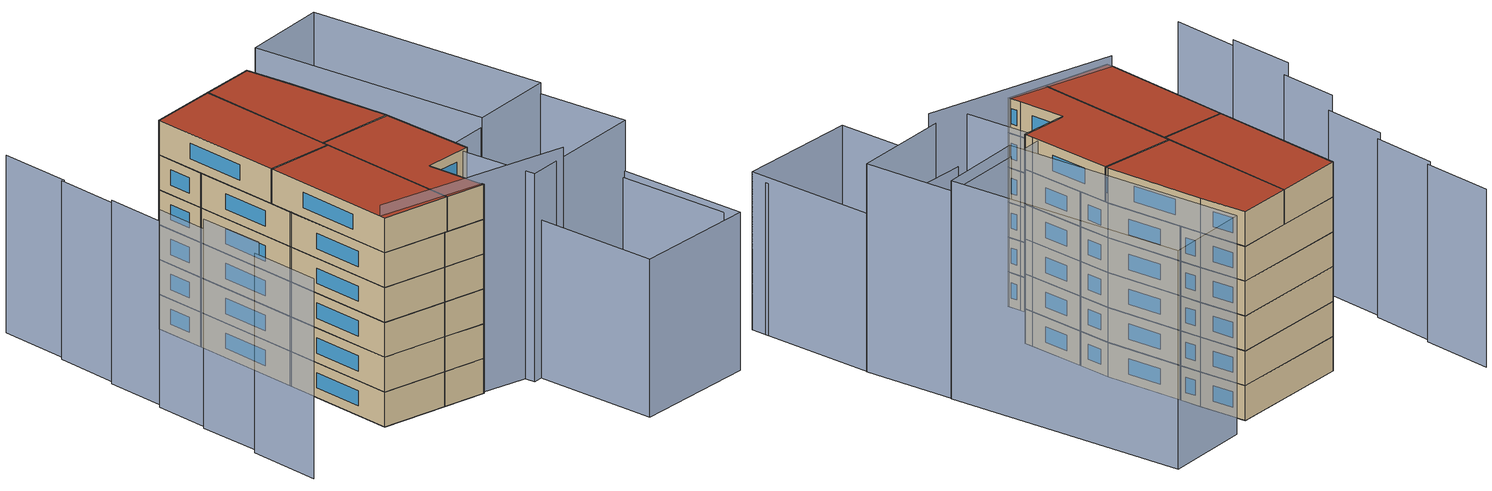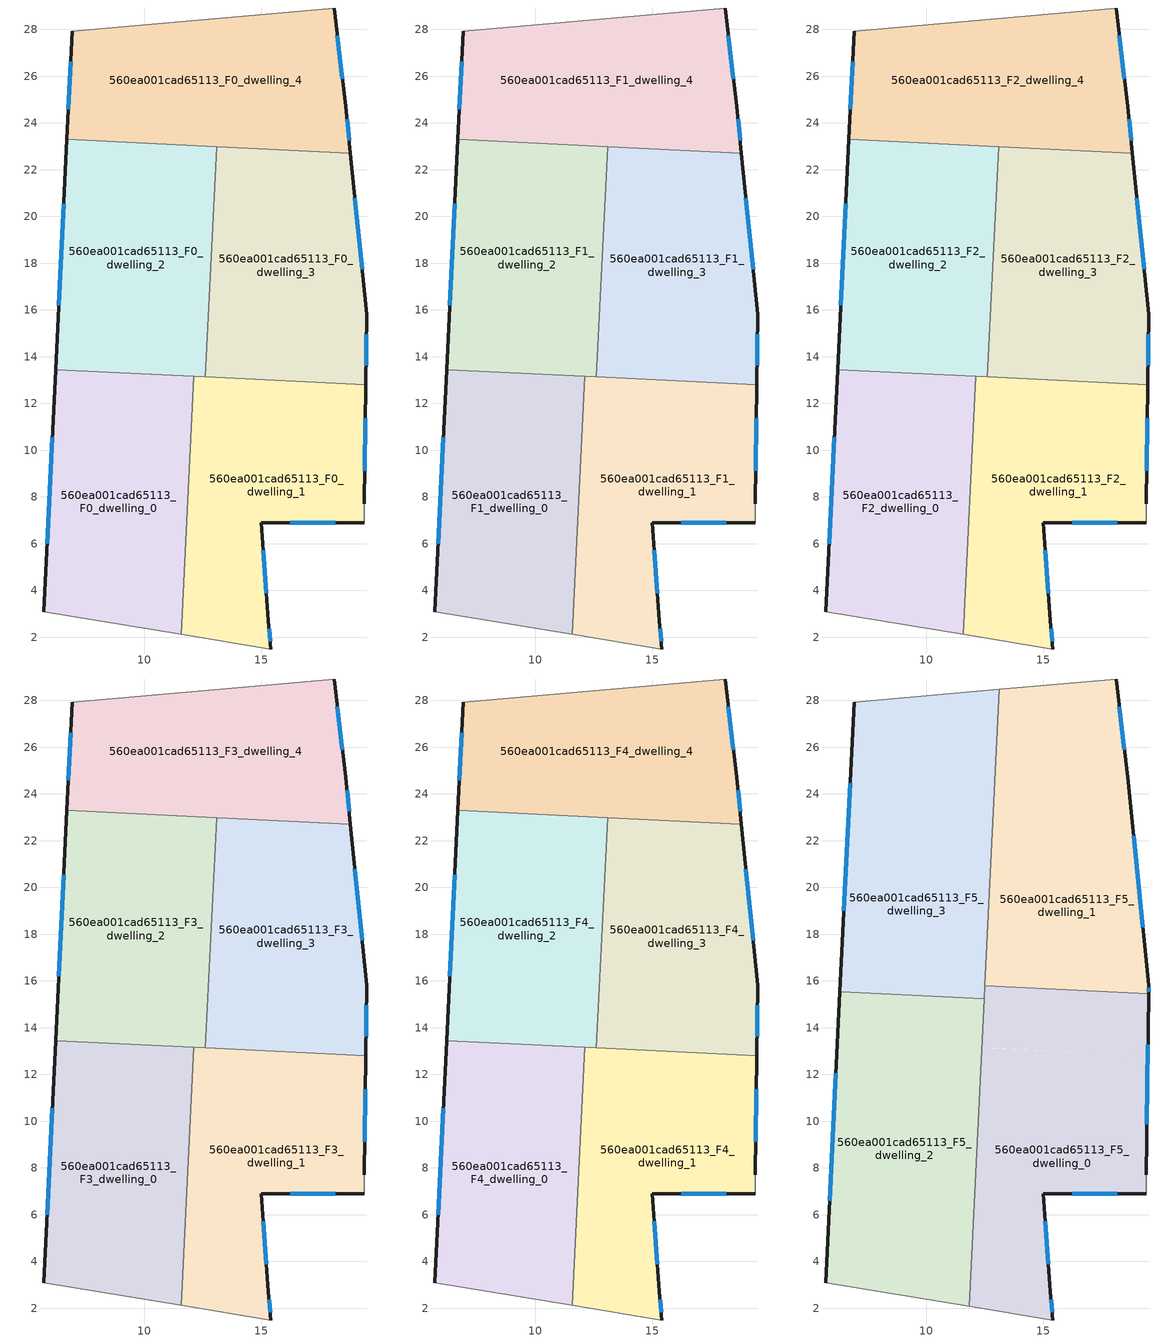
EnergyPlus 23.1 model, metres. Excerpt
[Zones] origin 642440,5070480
560ea001cad65113_F0_dwelling_0
 floor ground (EU_floor_Construction): 11.58,2.13 12.12,13.16 6.21,13.45 5.7,3.1 z0
 wall outside (EU_wall_Construction): 5.7,3.1 6.21,13.45 z0:3
 wall to 560ea001cad65113_F0_dwelling_1 (EU_wall_Construction): 12.12,13.16 11.58,2.13 z0:3
 wall adiabatic (EU_wall_Construction): 11.58,2.13 5.7,3.1 z0:3
 wall to 560ea001cad65113_F0_dwelling_2 (EU_wall_Construction): 6.21,13.45 12.12,13.16 z0:3
 window (EU_Window_Construction): 5.85,6 6.07,10.55 z0.84:2.16
560ea001cad65113_F0_dwelling_1
 floor ground (EU_floor_Construction): 15.41,1.5 15.31,2.7 15.01,6.9 19.41,6.9 19.41,7.7 19.48,12.8 12.12,13.16 11.58,2.13 z0
 wall outside (EU_wall_Construction): 19.48,12.8 19.41,7.7 / 19.41,6.9 15.01,6.9 15.31,2.7 15.41,1.5 z0:3
 wall adiabatic (EU_wall_Construction): 15.41,1.5 11.58,2.13 / 19.41,7.7 19.41,6.9 z0:3
 wall to 560ea001cad65113_F0_dwelling_3 (EU_wall_Construction): 12.62,13.13 19.48,12.8 z0:3
 wall to 560ea001cad65113_F0_dwelling_2 (EU_wall_Construction): 12.12,13.16 12.62,13.13 z0:3
 window (EU_Window_Construction): 15.34,2.36 15.38,1.83 / 19.46,11.37 19.43,9.13 / 18.18,6.9 16.24,6.9 / 15.09,5.72 15.23,3.88 z0.84:2.16
560ea001cad65113_F0_dwelling_2
 floor ground (EU_floor_Construction): 12.62,13.13 13.1,22.99 6.69,23.3 6.21,13.45 z0
 wall outside (EU_wall_Construction): 6.21,13.45 6.69,23.3 z0:3
 wall to 560ea001cad65113_F0_dwelling_3 (EU_wall_Construction): 13.1,22.99 12.62,13.13 z0:3
 wall to 560ea001cad65113_F0_dwelling_4 (EU_wall_Construction): 6.69,23.3 13.1,22.99 z0:3
 window (EU_Window_Construction): 6.34,16.21 6.55,20.54 z0.84:2.16
560ea001cad65113_F0_dwelling_3
 floor ground (EU_floor_Construction): 19.48,12.8 19.52,15.81 18.82,22.71 13.1,22.99 12.62,13.13 z0
 wall outside (EU_wall_Construction): 18.82,22.71 19.52,15.81 19.48,12.8 z0:3
 wall to 560ea001cad65113_F0_dwelling_4 (EU_wall_Construction): 13.1,22.99 18.82,22.71 z0:3
 window (EU_Window_Construction): 19.02,20.77 19.32,17.74 / 19.51,14.96 19.49,13.64 z0.84:2.16
560ea001cad65113_F0_dwelling_4
 floor ground (EU_floor_Construction): 18.82,22.71 18.62,24.71 18.12,28.92 6.91,27.92 6.69,23.3 z0
 wall outside (EU_wall_Construction): 18.12,28.92 18.62,24.71 18.82,22.71 / 6.69,23.3 6.91,27.92 z0:3
 wall adiabatic (EU_wall_Construction): 6.91,27.92 18.12,28.92 z0:3
 window (EU_Window_Construction): 18.26,27.74 18.48,25.89 / 18.68,24.15 18.76,23.27 / 6.75,24.59 6.85,26.62 z0.84:2.16
560ea001cad65113_F1_dwelling_0
 floor to 560ea001cad65113_F0_dwelling_0 (EU_floor_Construction): 11.58,2.13 12.12,13.16 6.21,13.45 5.7,3.1 z3
 wall outside (EU_wall_Construction): 5.7,3.1 6.21,13.45 z3:6
 wall to 560ea001cad65113_F1_dwelling_1 (EU_wall_Construction): 12.12,13.16 11.58,2.13 z3:6
 wall adiabatic (EU_wall_Construction): 11.58,2.13 5.7,3.1 z3:6
 wall to 560ea001cad65113_F1_dwelling_2 (EU_wall_Construction): 6.21,13.45 12.12,13.16 z3:6
 window (EU_Window_Construction): 5.85,6 6.07,10.55 z3.84:5.16
560ea001cad65113_F1_dwelling_1
 floor to 560ea001cad65113_F0_dwelling_1 (EU_floor_Construction): 15.41,1.5 15.31,2.7 15.01,6.9 19.41,6.9 19.41,7.7 19.48,12.8 12.12,13.16 11.58,2.13 z3
 wall outside (EU_wall_Construction): 19.48,12.8 19.41,7.7 / 19.41,6.9 15.01,6.9 15.31,2.7 15.41,1.5 z3:6
 wall adiabatic (EU_wall_Construction): 15.41,1.5 11.58,2.13 / 19.41,7.7 19.41,6.9 z3:6
 wall to 560ea001cad65113_F1_dwelling_3 (EU_wall_Construction): 12.62,13.13 19.48,12.8 z3:6
 wall to 560ea001cad65113_F1_dwelling_2 (EU_wall_Construction): 12.12,13.16 12.62,13.13 z3:6
 window (EU_Window_Construction): 15.34,2.36 15.38,1.83 / 19.46,11.37 19.43,9.13 / 18.18,6.9 16.24,6.9 / 15.09,5.72 15.23,3.88 z3.84:5.16
560ea001cad65113_F1_dwelling_2
 floor to 560ea001cad65113_F0_dwelling_2 (EU_floor_Construction): 12.62,13.13 13.1,22.99 6.69,23.3 6.21,13.45 z3
 wall outside (EU_wall_Construction): 6.21,13.45 6.69,23.3 z3:6
 wall to 560ea001cad65113_F1_dwelling_3 (EU_wall_Construction): 13.1,22.99 12.62,13.13 z3:6
 wall to 560ea001cad65113_F1_dwelling_4 (EU_wall_Construction): 6.69,23.3 13.1,22.99 z3:6
 window (EU_Window_Construction): 6.34,16.21 6.55,20.54 z3.84:5.16
560ea001cad65113_F1_dwelling_3
 floor to 560ea001cad65113_F0_dwelling_3 (EU_floor_Construction): 19.48,12.8 19.52,15.81 18.82,22.71 13.1,22.99 12.62,13.13 z3
 wall outside (EU_wall_Construction): 18.82,22.71 19.52,15.81 19.48,12.8 z3:6
 wall to 560ea001cad65113_F1_dwelling_4 (EU_wall_Construction): 13.1,22.99 18.82,22.71 z3:6
 window (EU_Window_Construction): 19.02,20.77 19.32,17.74 / 19.51,14.96 19.49,13.64 z3.84:5.16
560ea001cad65113_F1_dwelling_4
 floor to 560ea001cad65113_F0_dwelling_4 (EU_floor_Construction): 18.82,22.71 18.62,24.71 18.12,28.92 6.91,27.92 6.69,23.3 z3
 wall outside (EU_wall_Construction): 18.12,28.92 18.62,24.71 18.82,22.71 / 6.69,23.3 6.91,27.92 z3:6
 wall adiabatic (EU_wall_Construction): 6.91,27.92 18.12,28.92 z3:6
 window (EU_Window_Construction): 18.26,27.74 18.48,25.89 / 18.68,24.15 18.76,23.27 / 6.75,24.59 6.85,26.62 z3.84:5.16
560ea001cad65113_F2_dwelling_0
 floor to 560ea001cad65113_F1_dwelling_0 (EU_floor_Construction): 11.58,2.13 12.12,13.16 6.21,13.45 5.7,3.1 z6
 wall outside (EU_wall_Construction): 5.7,3.1 6.21,13.45 z6:9
 wall to 560ea001cad65113_F2_dwelling_1 (EU_wall_Construction): 12.12,13.16 11.58,2.13 z6:9
 wall adiabatic (EU_wall_Construction): 11.58,2.13 5.7,3.1 z6:9
 wall to 560ea001cad65113_F2_dwelling_2 (EU_wall_Construction): 6.21,13.45 12.12,13.16 z6:9
 window (EU_Window_Construction): 5.85,6 6.07,10.55 z6.84:8.16
560ea001cad65113_F2_dwelling_1
 floor to 560ea001cad65113_F1_dwelling_1 (EU_floor_Construction): 15.41,1.5 15.31,2.7 15.01,6.9 19.41,6.9 19.41,7.7 19.48,12.8 12.12,13.16 11.58,2.13 z6
 wall outside (EU_wall_Construction): 19.48,12.8 19.41,7.7 / 19.41,6.9 15.01,6.9 15.31,2.7 15.41,1.5 z6:9
 wall adiabatic (EU_wall_Construction): 15.41,1.5 11.58,2.13 / 19.41,7.7 19.41,6.9 z6:9
 wall to 560ea001cad65113_F2_dwelling_3 (EU_wall_Construction): 12.62,13.13 19.48,12.8 z6:9
 wall to 560ea001cad65113_F2_dwelling_2 (EU_wall_Construction): 12.12,13.16 12.62,13.13 z6:9
 window (EU_Window_Construction): 15.34,2.36 15.38,1.83 / 19.46,11.37 19.43,9.13 / 18.18,6.9 16.24,6.9 / 15.09,5.72 15.23,3.88 z6.84:8.16
560ea001cad65113_F2_dwelling_2
 floor to 560ea001cad65113_F1_dwelling_2 (EU_floor_Construction): 12.62,13.13 13.1,22.99 6.69,23.3 6.21,13.45 z6
 wall outside (EU_wall_Construction): 6.21,13.45 6.69,23.3 z6:9
 wall to 560ea001cad65113_F2_dwelling_3 (EU_wall_Construction): 13.1,22.99 12.62,13.13 z6:9
 wall to 560ea001cad65113_F2_dwelling_4 (EU_wall_Construction): 6.69,23.3 13.1,22.99 z6:9
 window (EU_Window_Construction): 6.34,16.21 6.55,20.54 z6.84:8.16
560ea001cad65113_F2_dwelling_3
 floor to 560ea001cad65113_F1_dwelling_3 (EU_floor_Construction): 19.48,12.8 19.52,15.81 18.82,22.71 13.1,22.99 12.62,13.13 z6
 wall outside (EU_wall_Construction): 18.82,22.71 19.52,15.81 19.48,12.8 z6:9
 wall to 560ea001cad65113_F2_dwelling_4 (EU_wall_Construction): 13.1,22.99 18.82,22.71 z6:9
 window (EU_Window_Construction): 19.02,20.77 19.32,17.74 / 19.51,14.96 19.49,13.64 z6.84:8.16
560ea001cad65113_F2_dwelling_4
 floor to 560ea001cad65113_F1_dwelling_4 (EU_floor_Construction): 18.82,22.71 18.62,24.71 18.12,28.92 6.91,27.92 6.69,23.3 z6
 wall outside (EU_wall_Construction): 18.12,28.92 18.62,24.71 18.82,22.71 / 6.69,23.3 6.91,27.92 z6:9
 wall adiabatic (EU_wall_Construction): 6.91,27.92 18.12,28.92 z6:9
 window (EU_Window_Construction): 18.26,27.74 18.48,25.89 / 18.68,24.15 18.76,23.27 / 6.75,24.59 6.85,26.62 z6.84:8.16
560ea001cad65113_F3_dwelling_0
 floor to 560ea001cad65113_F2_dwelling_0 (EU_floor_Construction): 11.58,2.13 12.12,13.16 6.21,13.45 5.7,3.1 z9
 wall outside (EU_wall_Construction): 5.7,3.1 6.21,13.45 z9:12
 wall to 560ea001cad65113_F3_dwelling_1 (EU_wall_Construction): 12.12,13.16 11.58,2.13 z9:12
 wall adiabatic (EU_wall_Construction): 11.58,2.13 5.7,3.1 z9:12
 wall to 560ea001cad65113_F3_dwelling_2 (EU_wall_Construction): 6.21,13.45 12.12,13.16 z9:12
 window (EU_Window_Construction): 5.85,6 6.07,10.55 z9.84:11.16
560ea001cad65113_F3_dwelling_1
 floor to 560ea001cad65113_F2_dwelling_1 (EU_floor_Construction): 15.41,1.5 15.31,2.7 15.01,6.9 19.41,6.9 19.41,7.7 19.48,12.8 12.12,13.16 11.58,2.13 z9
 wall outside (EU_wall_Construction): 19.48,12.8 19.41,7.7 / 19.41,6.9 15.01,6.9 15.31,2.7 15.41,1.5 z9:12
 wall adiabatic (EU_wall_Construction): 15.41,1.5 11.58,2.13 / 19.41,7.7 19.41,6.9 z9:12
 wall to 560ea001cad65113_F3_dwelling_3 (EU_wall_Construction): 12.62,13.13 19.48,12.8 z9:12
 wall to 560ea001cad65113_F3_dwelling_2 (EU_wall_Construction): 12.12,13.16 12.62,13.13 z9:12
 window (EU_Window_Construction): 15.34,2.36 15.38,1.83 / 19.46,11.37 19.43,9.13 / 18.18,6.9 16.24,6.9 / 15.09,5.72 15.23,3.88 z9.84:11.16
560ea001cad65113_F3_dwelling_2
 floor to 560ea001cad65113_F2_dwelling_2 (EU_floor_Construction): 12.62,13.13 13.1,22.99 6.69,23.3 6.21,13.45 z9
 wall outside (EU_wall_Construction): 6.21,13.45 6.69,23.3 z9:12
 wall to 560ea001cad65113_F3_dwelling_3 (EU_wall_Construction): 13.1,22.99 12.62,13.13 z9:12
 wall to 560ea001cad65113_F3_dwelling_4 (EU_wall_Construction): 6.69,23.3 13.1,22.99 z9:12
 window (EU_Window_Construction): 6.34,16.21 6.55,20.54 z9.84:11.16
560ea001cad65113_F3_dwelling_3
 floor to 560ea001cad65113_F2_dwelling_3 (EU_floor_Construction): 19.48,12.8 19.52,15.81 18.82,22.71 13.1,22.99 12.62,13.13 z9
 wall outside (EU_wall_Construction): 18.82,22.71 19.52,15.81 19.48,12.8 z9:12
 wall to 560ea001cad65113_F3_dwelling_4 (EU_wall_Construction): 13.1,22.99 18.82,22.71 z9:12
 window (EU_Window_Construction): 19.02,20.77 19.32,17.74 / 19.51,14.96 19.49,13.64 z9.84:11.16
560ea001cad65113_F3_dwelling_4
 floor to 560ea001cad65113_F2_dwelling_4 (EU_floor_Construction): 18.82,22.71 18.62,24.71 18.12,28.92 6.91,27.92 6.69,23.3 z9
 wall outside (EU_wall_Construction): 18.12,28.92 18.62,24.71 18.82,22.71 / 6.69,23.3 6.91,27.92 z9:12
 wall adiabatic (EU_wall_Construction): 6.91,27.92 18.12,28.92 z9:12
 window (EU_Window_Construction): 18.26,27.74 18.48,25.89 / 18.68,24.15 18.76,23.27 / 6.75,24.59 6.85,26.62 z9.84:11.16
560ea001cad65113_F4_dwelling_0
 floor to 560ea001cad65113_F3_dwelling_0 (EU_floor_Construction): 11.58,2.13 12.12,13.16 6.21,13.45 5.7,3.1 z12
 wall outside (EU_wall_Construction): 5.7,3.1 6.21,13.45 z12:15
 wall to 560ea001cad65113_F4_dwelling_1 (EU_wall_Construction): 12.12,13.16 11.58,2.13 z12:15
 wall adiabatic (EU_wall_Construction): 11.58,2.13 5.7,3.1 z12:15
 wall to 560ea001cad65113_F4_dwelling_2 (EU_wall_Construction): 6.21,13.45 12.12,13.16 z12:15
 window (EU_Window_Construction): 5.85,6 6.07,10.55 z12.84:14.16
 ceiling adiabatic (EU_roof_Construction): 12.12,13.16 11.58,2.13 5.7,3.1 6.21,13.45 z15
560ea001cad65113_F4_dwelling_1
 floor to 560ea001cad65113_F3_dwelling_1 (EU_floor_Construction): 15.41,1.5 15.31,2.7 15.01,6.9 19.41,6.9 19.41,7.7 19.48,12.8 12.12,13.16 11.58,2.13 z12
 wall outside (EU_wall_Construction): 19.48,12.8 19.41,7.7 / 19.41,6.9 15.01,6.9 15.31,2.7 15.41,1.5 z12:15
 wall adiabatic (EU_wall_Construction): 15.41,1.5 11.58,2.13 / 19.41,7.7 19.41,6.9 z12:15
 wall to 560ea001cad65113_F4_dwelling_3 (EU_wall_Construction): 12.62,13.13 19.48,12.8 z12:15
 wall to 560ea001cad65113_F4_dwelling_2 (EU_wall_Construction): 12.12,13.16 12.62,13.13 z12:15
 window (EU_Window_Construction): 15.34,2.36 15.38,1.83 / 19.46,11.37 19.43,9.13 / 18.18,6.9 16.24,6.9 / 15.09,5.72 15.23,3.88 z12.84:14.16
 ceiling adiabatic (EU_roof_Construction): 12.38,13.15 11.84,2.09 11.58,2.13 12.12,13.16 z15
560ea001cad65113_F4_dwelling_2
 floor to 560ea001cad65113_F3_dwelling_2 (EU_floor_Construction): 12.62,13.13 13.1,22.99 6.69,23.3 6.21,13.45 z12
 wall outside (EU_wall_Construction): 6.21,13.45 6.69,23.3 z12:15
 wall to 560ea001cad65113_F4_dwelling_3 (EU_wall_Construction): 13.1,22.99 12.62,13.13 z12:15
 wall to 560ea001cad65113_F4_dwelling_4 (EU_wall_Construction): 6.69,23.3 13.1,22.99 z12:15
 window (EU_Window_Construction): 6.34,16.21 6.55,20.54 z12.84:14.16
 ceiling adiabatic (EU_roof_Construction): 12.48,15.25 12.38,13.15 6.21,13.45 6.31,15.54 z15
560ea001cad65113_F4_dwelling_3
 floor to 560ea001cad65113_F3_dwelling_3 (EU_floor_Construction): 19.48,12.8 19.52,15.81 18.82,22.71 13.1,22.99 12.62,13.13 z12
 wall outside (EU_wall_Construction): 18.82,22.71 19.52,15.81 19.48,12.8 z12:15
 wall to 560ea001cad65113_F4_dwelling_4 (EU_wall_Construction): 13.1,22.99 18.82,22.71 z12:15
 window (EU_Window_Construction): 19.02,20.77 19.32,17.74 / 19.51,14.96 19.49,13.64 z12.84:14.16
560ea001cad65113_F4_dwelling_4
 floor to 560ea001cad65113_F3_dwelling_4 (EU_floor_Construction): 18.82,22.71 18.62,24.71 18.12,28.92 6.91,27.92 6.69,23.3 z12
 wall outside (EU_wall_Construction): 18.12,28.92 18.62,24.71 18.82,22.71 / 6.69,23.3 6.91,27.92 z12:15
 wall adiabatic (EU_wall_Construction): 6.91,27.92 18.12,28.92 z12:15
 window (EU_Window_Construction): 18.26,27.74 18.48,25.89 / 18.68,24.15 18.76,23.27 / 6.75,24.59 6.85,26.62 z12.84:14.16
560ea001cad65113_F5_dwelling_0
 floor to 560ea001cad65113_F4_dwelling_1 (EU_floor_Construction): 15.41,1.5 15.31,2.7 15.01,6.9 19.41,6.9 19.41,7.7 19.48,12.8 12.38,13.15 11.84,2.09 z15
 floor to 560ea001cad65113_F4_dwelling_3 (EU_floor_Construction): 19.48,12.8 19.51,15.45 12.75,15.78 12.62,13.13 z15
 floor to 560ea001cad65113_F4_dwelling_2 (EU_floor_Construction): 12.62,13.13 12.74,15.78 12.5,15.79 12.38,13.15 z15
 wall outside (EU_wall_Construction): 19.51,15.45 19.41,7.7 / 19.41,6.9 15.01,6.9 15.31,2.7 15.41,1.5 z15:18
 wall adiabatic (EU_wall_Construction): 15.41,1.5 11.84,2.09 / 19.41,7.7 19.41,6.9 z15:18
 wall to 560ea001cad65113_F5_dwelling_1 (EU_wall_Construction): 12.5,15.79 19.51,15.45 z15:18
 wall to 560ea001cad65113_F5_dwelling_2 (EU_wall_Construction): 11.84,2.09 12.48,15.25 z15:18
 wall to 560ea001cad65113_F5_dwelling_3 (EU_wall_Construction): 12.48,15.25 12.5,15.79 z15:18
 window (EU_Window_Construction): 15.09,5.72 15.23,3.88 / 15.34,2.36 15.38,1.83 / 19.48,13.28 19.44,9.87 / 18.18,6.9 16.24,6.9 z15.84:17.16
 roof outside (EU_roof_Construction): 19.51,15.45 19.41,7.7 19.41,6.9 15.01,6.9 15.31,2.7 15.41,1.5 11.84,2.09 12.5,15.79 z18
560ea001cad65113_F5_dwelling_1
 floor to 560ea001cad65113_F4_dwelling_3 (EU_floor_Construction): 19.51,15.45 19.52,15.81 18.82,22.71 13.1,22.99 12.75,15.78 z15
 floor to 560ea001cad65113_F4_dwelling_4 (EU_floor_Construction): 18.82,22.71 18.62,24.71 18.12,28.92 13.12,28.47 12.86,23 z15
 floor to 560ea001cad65113_F4_dwelling_2 (EU_floor_Construction): 12.75,15.78 13.1,22.99 12.86,23 12.5,15.79 z15
 wall outside (EU_wall_Construction): 18.12,28.92 18.62,24.71 19.52,15.81 19.51,15.45 z15:18
 wall adiabatic (EU_wall_Construction): 13.12,28.47 18.12,28.92 z15:18
 wall to 560ea001cad65113_F5_dwelling_3 (EU_wall_Construction): 12.5,15.79 13.12,28.47 z15:18
 window (EU_Window_Construction): 18.26,27.74 18.48,25.89 / 18.87,22.22 19.27,18.3 / 19.52,15.71 19.51,15.55 z15.84:17.16
 roof outside (EU_roof_Construction): 18.12,28.92 18.62,24.71 19.52,15.81 19.51,15.45 12.5,15.79 13.12,28.47 z18
560ea001cad65113_F5_dwelling_2
 floor adiabatic (EU_floor_Construction): 11.84,2.09 12.48,15.25 6.31,15.54 5.7,3.1 z15
 wall outside (EU_wall_Construction): 5.7,3.1 6.31,15.54 z15:18
 wall adiabatic (EU_wall_Construction): 11.84,2.09 5.7,3.1 z15:18
 wall to 560ea001cad65113_F5_dwelling_3 (EU_wall_Construction): 6.31,15.54 12.48,15.25 z15:18
 window (EU_Window_Construction): 5.87,6.59 6.14,12.06 z15.84:17.16
 roof outside (EU_roof_Construction): 12.48,15.25 11.84,2.09 5.7,3.1 6.31,15.54 z18
560ea001cad65113_F5_dwelling_3
 floor to 560ea001cad65113_F4_dwelling_2 (EU_floor_Construction): 12.48,15.25 12.86,23 6.69,23.3 6.31,15.54 z15
 floor to 560ea001cad65113_F4_dwelling_4 (EU_floor_Construction): 12.86,23 13.12,28.47 6.91,27.92 6.69,23.3 z15
 wall outside (EU_wall_Construction): 6.31,15.54 6.91,27.92 z15:18
 wall adiabatic (EU_wall_Construction): 6.91,27.92 13.12,28.47 z15:18
 window (EU_Window_Construction): 6.48,19.01 6.74,24.45 z15.84:17.16
 roof outside (EU_roof_Construction): 13.12,28.47 12.48,15.25 6.31,15.54 6.91,27.92 z18
shading: 5.79,3.64 23.07,0.18 z0:18.9; 20.4,0.8 31.34,1.3 / 31.34,1.3 31.86,-10.39 / 31.86,-10.39 20.92,-10.88 / 20.92,-10.88 20.4,0.8 z0:13.6; 31.81,-9.02 31.16,1.29 z0:13.1; -4.5,7.41 -4.82,0.94 z0:17.2; 30.52,9.5 31.42,1.29 / 31.42,1.29 19.61,0 / 19.61,0 18.71,8.21 / 18.71,8.21 30.52,9.5 z0:17.9; -3.9,13.31 -4.08,7.4 z0:18; -3.4,18.41 -3.66,13.12 z0:17; 28.07,30.93 30.61,9.41 / 30.61,9.41 22.88,8.5 / 22.88,8.5 20.33,30.02 / 20.33,30.02 28.07,30.93 z0:18.8; -2.8,24.02 -3.12,18.31 z0:15.8; -2.19,29.82 -2.53,24 z0:15.4; -1.59,36.23 -1.89,29.81 z0:15.3
[Building]
EU S2 Campaign: North Axis=0; Terrain=City; Solar Distribution=FullExterior
[Site:Location]
Lyon-Bron: Latitude=45.75; Longitude=5; Time Zone=1; Elevation=198
[SizingPeriod:WeatherFileDays]
AnnualSizingPeriod: Begin Month=1; Begin Day of Month=1; End Month=12; End Day of Month=31; Day of Week for Start Day=Monday; Use Weather File Daylight Saving Period=No; Use Weather File Rain and Snow Indicators=No
[MATERIAL]
EU_InternalMass_Material: Roughness=MediumRough; Thickness=0.1; Conductivity=1; Density=1800; Specific Heat=900; Thermal Absorptance=0.9; Solar Absorptance=0.7; Visible Absorptance=0.7
[MATERIAL:NOMASS] Roughness=MediumRough; Thermal Absorptance=0.9; Solar Absorptance=0.7; Visible Absorptance=0.7
Name | Thermal Resistance
EU_wall_NoMass | 0.776494
EU_roof_NoMass | 0.486893
EU_floor_NoMass | 0.421597
[WINDOWMATERIAL:SIMPLEGLAZINGSYSTEM]
EU_Window_SimpleGlazing: UFactor=4.24961; Solar Heat Gain Coefficient=0.83; Visible Transmittance=0.83
[CONSTRUCTION]
EU_wall_Construction: EU_wall_NoMass
EU_roof_Construction: EU_roof_NoMass
EU_floor_Construction: EU_floor_NoMass
EU_InternalMass_Construction: EU_InternalMass_Material
EU_Window_Construction: EU_Window_SimpleGlazing
[ZONE] Type=1; Multiplier=1; Ceiling Height=autocalculate; Floor Area=autocalculate; Part of Total Floor Area=Yes
Name | Volume
560ea001cad65113_F0_dwelling_0; 560ea001cad65113_F1_dwelling_0; 560ea001cad65113_F2_dwelling_0; 560ea001cad65113_F3_dwelling_0; 560ea001cad65113_F4_dwelling_0 | 189.911
560ea001cad65113_F5_dwelling_0 | 237.417
560ea001cad65113_F0_dwelling_1; 560ea001cad65113_F1_dwelling_1; 560ea001cad65113_F2_dwelling_1; 560ea001cad65113_F3_dwelling_1; 560ea001cad65113_F4_dwelling_1 | 189.937
560ea001cad65113_F5_dwelling_1 | 237.401
560ea001cad65113_F0_dwelling_2; 560ea001cad65113_F1_dwelling_2; 560ea001cad65113_F2_dwelling_2; 560ea001cad65113_F3_dwelling_2; 560ea001cad65113_F4_dwelling_2 | 189.917
560ea001cad65113_F5_dwelling_2 | 237.427
560ea001cad65113_F0_dwelling_3; 560ea001cad65113_F1_dwelling_3; 560ea001cad65113_F2_dwelling_3; 560ea001cad65113_F3_dwelling_3; 560ea001cad65113_F4_dwelling_3 | 189.935
560ea001cad65113_F5_dwelling_3 | 237.43
560ea001cad65113_F0_dwelling_4; 560ea001cad65113_F1_dwelling_4; 560ea001cad65113_F2_dwelling_4; 560ea001cad65113_F3_dwelling_4; 560ea001cad65113_F4_dwelling_4 | 189.949
[INTERNALMASS] Construction=EU_InternalMass_Construction
Name | Zone or ZoneList | Surface Area
560ea001cad65113_F0_dwelling_0_EU_InternalMass | 560ea001cad65113_F0_dwelling_0 | 63.307
560ea001cad65113_F0_dwelling_1_EU_InternalMass | 560ea001cad65113_F0_dwelling_1 | 63.3128
560ea001cad65113_F0_dwelling_2_EU_InternalMass | 560ea001cad65113_F0_dwelling_2 | 63.3089
560ea001cad65113_F0_dwelling_3_EU_InternalMass | 560ea001cad65113_F0_dwelling_3 | 63.3126
560ea001cad65113_F0_dwelling_4_EU_InternalMass | 560ea001cad65113_F0_dwelling_4 | 63.3167
560ea001cad65113_F1_dwelling_0_EU_InternalMass | 560ea001cad65113_F1_dwelling_0 | 63.307
560ea001cad65113_F1_dwelling_1_EU_InternalMass | 560ea001cad65113_F1_dwelling_1 | 63.3128
560ea001cad65113_F1_dwelling_2_EU_InternalMass | 560ea001cad65113_F1_dwelling_2 | 63.3089
560ea001cad65113_F1_dwelling_3_EU_InternalMass | 560ea001cad65113_F1_dwelling_3 | 63.3126
560ea001cad65113_F1_dwelling_4_EU_InternalMass | 560ea001cad65113_F1_dwelling_4 | 63.3167
560ea001cad65113_F2_dwelling_0_EU_InternalMass | 560ea001cad65113_F2_dwelling_0 | 63.307
560ea001cad65113_F2_dwelling_1_EU_InternalMass | 560ea001cad65113_F2_dwelling_1 | 63.3128
560ea001cad65113_F2_dwelling_2_EU_InternalMass | 560ea001cad65113_F2_dwelling_2 | 63.3089
560ea001cad65113_F2_dwelling_3_EU_InternalMass | 560ea001cad65113_F2_dwelling_3 | 63.3126
560ea001cad65113_F2_dwelling_4_EU_InternalMass | 560ea001cad65113_F2_dwelling_4 | 63.3167
560ea001cad65113_F3_dwelling_0_EU_InternalMass | 560ea001cad65113_F3_dwelling_0 | 63.307
560ea001cad65113_F3_dwelling_1_EU_InternalMass | 560ea001cad65113_F3_dwelling_1 | 63.3128
560ea001cad65113_F3_dwelling_2_EU_InternalMass | 560ea001cad65113_F3_dwelling_2 | 63.3089
560ea001cad65113_F3_dwelling_3_EU_InternalMass | 560ea001cad65113_F3_dwelling_3 | 63.3126
560ea001cad65113_F3_dwelling_4_EU_InternalMass | 560ea001cad65113_F3_dwelling_4 | 63.3167
560ea001cad65113_F4_dwelling_0_EU_InternalMass | 560ea001cad65113_F4_dwelling_0 | 63.307
560ea001cad65113_F4_dwelling_1_EU_InternalMass | 560ea001cad65113_F4_dwelling_1 | 63.3128
560ea001cad65113_F4_dwelling_2_EU_InternalMass | 560ea001cad65113_F4_dwelling_2 | 63.3089
560ea001cad65113_F4_dwelling_3_EU_InternalMass | 560ea001cad65113_F4_dwelling_3 | 63.3126
560ea001cad65113_F4_dwelling_4_EU_InternalMass | 560ea001cad65113_F4_dwelling_4 | 63.3167
560ea001cad65113_F5_dwelling_0_EU_InternalMass | 560ea001cad65113_F5_dwelling_0 | 79.139
560ea001cad65113_F5_dwelling_1_EU_InternalMass | 560ea001cad65113_F5_dwelling_1 | 79.1333
560ea001cad65113_F5_dwelling_2_EU_InternalMass | 560ea001cad65113_F5_dwelling_2 | 79.1422
560ea001cad65113_F5_dwelling_3_EU_InternalMass | 560ea001cad65113_F5_dwelling_3 | 79.1435
[OTHEREQUIPMENT] Fuel Type=Electricity; Design Level Calculation Method=Watts/Area; Power per Zone Floor Area=1; Fraction Latent=0; Fraction Radiant=0; Fraction Lost=0; Carbon Dioxide Generation Rate=0; EndUse Subcategory=EU_Step8_InternalGains
Name | Zone or ZoneList or Space or SpaceList | Schedule
EU_Step8_InternalGain_560ea001cad65113_F0_dwelling_0_f000 | 560ea001cad65113_F0_dwelling_0 | EU_Step8_GainSchedule_560ea001cad65113_F0_dwelling_0_f000
EU_Step8_InternalGain_560ea001cad65113_F0_dwelling_1_f000 | 560ea001cad65113_F0_dwelling_1 | EU_Step8_GainSchedule_560ea001cad65113_F0_dwelling_1_f000
EU_Step8_InternalGain_560ea001cad65113_F0_dwelling_2_f000 | 560ea001cad65113_F0_dwelling_2 | EU_Step8_GainSchedule_560ea001cad65113_F0_dwelling_2_f000
EU_Step8_InternalGain_560ea001cad65113_F0_dwelling_3_f000 | 560ea001cad65113_F0_dwelling_3 | EU_Step8_GainSchedule_560ea001cad65113_F0_dwelling_3_f000
EU_Step8_InternalGain_560ea001cad65113_F0_dwelling_4_f000 | 560ea001cad65113_F0_dwelling_4 | EU_Step8_GainSchedule_560ea001cad65113_F0_dwelling_4_f000
EU_Step8_InternalGain_560ea001cad65113_F1_dwelling_0_f000 | 560ea001cad65113_F1_dwelling_0 | EU_Step8_GainSchedule_560ea001cad65113_F1_dwelling_0_f000
EU_Step8_InternalGain_560ea001cad65113_F1_dwelling_1_f000 | 560ea001cad65113_F1_dwelling_1 | EU_Step8_GainSchedule_560ea001cad65113_F1_dwelling_1_f000
EU_Step8_InternalGain_560ea001cad65113_F1_dwelling_2_f000 | 560ea001cad65113_F1_dwelling_2 | EU_Step8_GainSchedule_560ea001cad65113_F1_dwelling_2_f000
EU_Step8_InternalGain_560ea001cad65113_F1_dwelling_3_f000 | 560ea001cad65113_F1_dwelling_3 | EU_Step8_GainSchedule_560ea001cad65113_F1_dwelling_3_f000
EU_Step8_InternalGain_560ea001cad65113_F1_dwelling_4_f000 | 560ea001cad65113_F1_dwelling_4 | EU_Step8_GainSchedule_560ea001cad65113_F1_dwelling_4_f000
EU_Step8_InternalGain_560ea001cad65113_F2_dwelling_0_f000 | 560ea001cad65113_F2_dwelling_0 | EU_Step8_GainSchedule_560ea001cad65113_F2_dwelling_0_f000
EU_Step8_InternalGain_560ea001cad65113_F2_dwelling_1_f000 | 560ea001cad65113_F2_dwelling_1 | EU_Step8_GainSchedule_560ea001cad65113_F2_dwelling_1_f000
EU_Step8_InternalGain_560ea001cad65113_F2_dwelling_2_f000 | 560ea001cad65113_F2_dwelling_2 | EU_Step8_GainSchedule_560ea001cad65113_F2_dwelling_2_f000
EU_Step8_InternalGain_560ea001cad65113_F2_dwelling_3_f000 | 560ea001cad65113_F2_dwelling_3 | EU_Step8_GainSchedule_560ea001cad65113_F2_dwelling_3_f000
EU_Step8_InternalGain_560ea001cad65113_F2_dwelling_4_f000 | 560ea001cad65113_F2_dwelling_4 | EU_Step8_GainSchedule_560ea001cad65113_F2_dwelling_4_f000
EU_Step8_InternalGain_560ea001cad65113_F3_dwelling_0_f000 | 560ea001cad65113_F3_dwelling_0 | EU_Step8_GainSchedule_560ea001cad65113_F3_dwelling_0_f000
EU_Step8_InternalGain_560ea001cad65113_F3_dwelling_1_f000 | 560ea001cad65113_F3_dwelling_1 | EU_Step8_GainSchedule_560ea001cad65113_F3_dwelling_1_f000
EU_Step8_InternalGain_560ea001cad65113_F3_dwelling_2_f000 | 560ea001cad65113_F3_dwelling_2 | EU_Step8_GainSchedule_560ea001cad65113_F3_dwelling_2_f000
EU_Step8_InternalGain_560ea001cad65113_F3_dwelling_3_f000 | 560ea001cad65113_F3_dwelling_3 | EU_Step8_GainSchedule_560ea001cad65113_F3_dwelling_3_f000
EU_Step8_InternalGain_560ea001cad65113_F3_dwelling_4_f000 | 560ea001cad65113_F3_dwelling_4 | EU_Step8_GainSchedule_560ea001cad65113_F3_dwelling_4_f000
EU_Step8_InternalGain_560ea001cad65113_F4_dwelling_0_f000 | 560ea001cad65113_F4_dwelling_0 | EU_Step8_GainSchedule_560ea001cad65113_F4_dwelling_0_f000
EU_Step8_InternalGain_560ea001cad65113_F4_dwelling_1_f000 | 560ea001cad65113_F4_dwelling_1 | EU_Step8_GainSchedule_560ea001cad65113_F4_dwelling_1_f000
EU_Step8_InternalGain_560ea001cad65113_F4_dwelling_2_f000 | 560ea001cad65113_F4_dwelling_2 | EU_Step8_GainSchedule_560ea001cad65113_F4_dwelling_2_f000
EU_Step8_InternalGain_560ea001cad65113_F4_dwelling_3_f000 | 560ea001cad65113_F4_dwelling_3 | EU_Step8_GainSchedule_560ea001cad65113_F4_dwelling_3_f000
EU_Step8_InternalGain_560ea001cad65113_F4_dwelling_4_f000 | 560ea001cad65113_F4_dwelling_4 | EU_Step8_GainSchedule_560ea001cad65113_F4_dwelling_4_f000
EU_Step8_InternalGain_560ea001cad65113_F5_dwelling_0_f000 | 560ea001cad65113_F5_dwelling_0 | EU_Step8_GainSchedule_560ea001cad65113_F5_dwelling_0_f000
EU_Step8_InternalGain_560ea001cad65113_F5_dwelling_1_f000 | 560ea001cad65113_F5_dwelling_1 | EU_Step8_GainSchedule_560ea001cad65113_F5_dwelling_1_f000
EU_Step8_InternalGain_560ea001cad65113_F5_dwelling_2_f000 | 560ea001cad65113_F5_dwelling_2 | EU_Step8_GainSchedule_560ea001cad65113_F5_dwelling_2_f000
EU_Step8_InternalGain_560ea001cad65113_F5_dwelling_3_f000 | 560ea001cad65113_F5_dwelling_3 | EU_Step8_GainSchedule_560ea001cad65113_F5_dwelling_3_f000
[ZONEVENTILATION:DESIGNFLOWRATE] Schedule=EU_AlwaysOn; Design Flow Rate Calculation Method=AirChanges/Hour; Air Changes per Hour=0.693814; Ventilation Type=Natural; Fan Pressure Rise=0; Fan Total Efficiency=1; Constant Term Coefficient=1; Temperature Term Coefficient=0; Velocity Term Coefficient=0; Velocity Squared Term Coefficient=0; Minimum Indoor Temperature=-100; Maximum Indoor Temperature=100; Delta Temperature=-100; Minimum Outdoor Temperature=-100; Maximum Outdoor Temperature=100; Maximum Wind Speed=40
Name | Zone or ZoneList or Space or SpaceList
EU_ConstantAir_560ea001cad65113_F0_dwelling_0 | 560ea001cad65113_F0_dwelling_0
EU_ConstantAir_560ea001cad65113_F0_dwelling_1 | 560ea001cad65113_F0_dwelling_1
EU_ConstantAir_560ea001cad65113_F0_dwelling_2 | 560ea001cad65113_F0_dwelling_2
EU_ConstantAir_560ea001cad65113_F0_dwelling_3 | 560ea001cad65113_F0_dwelling_3
EU_ConstantAir_560ea001cad65113_F0_dwelling_4 | 560ea001cad65113_F0_dwelling_4
EU_ConstantAir_560ea001cad65113_F1_dwelling_0 | 560ea001cad65113_F1_dwelling_0
EU_ConstantAir_560ea001cad65113_F1_dwelling_1 | 560ea001cad65113_F1_dwelling_1
EU_ConstantAir_560ea001cad65113_F1_dwelling_2 | 560ea001cad65113_F1_dwelling_2
EU_ConstantAir_560ea001cad65113_F1_dwelling_3 | 560ea001cad65113_F1_dwelling_3
EU_ConstantAir_560ea001cad65113_F1_dwelling_4 | 560ea001cad65113_F1_dwelling_4
EU_ConstantAir_560ea001cad65113_F2_dwelling_0 | 560ea001cad65113_F2_dwelling_0
EU_ConstantAir_560ea001cad65113_F2_dwelling_1 | 560ea001cad65113_F2_dwelling_1
EU_ConstantAir_560ea001cad65113_F2_dwelling_2 | 560ea001cad65113_F2_dwelling_2
EU_ConstantAir_560ea001cad65113_F2_dwelling_3 | 560ea001cad65113_F2_dwelling_3
EU_ConstantAir_560ea001cad65113_F2_dwelling_4 | 560ea001cad65113_F2_dwelling_4
EU_ConstantAir_560ea001cad65113_F3_dwelling_0 | 560ea001cad65113_F3_dwelling_0
EU_ConstantAir_560ea001cad65113_F3_dwelling_1 | 560ea001cad65113_F3_dwelling_1
EU_ConstantAir_560ea001cad65113_F3_dwelling_2 | 560ea001cad65113_F3_dwelling_2
EU_ConstantAir_560ea001cad65113_F3_dwelling_3 | 560ea001cad65113_F3_dwelling_3
EU_ConstantAir_560ea001cad65113_F3_dwelling_4 | 560ea001cad65113_F3_dwelling_4
EU_ConstantAir_560ea001cad65113_F4_dwelling_0 | 560ea001cad65113_F4_dwelling_0
EU_ConstantAir_560ea001cad65113_F4_dwelling_1 | 560ea001cad65113_F4_dwelling_1
EU_ConstantAir_560ea001cad65113_F4_dwelling_2 | 560ea001cad65113_F4_dwelling_2
EU_ConstantAir_560ea001cad65113_F4_dwelling_3 | 560ea001cad65113_F4_dwelling_3
EU_ConstantAir_560ea001cad65113_F4_dwelling_4 | 560ea001cad65113_F4_dwelling_4
EU_ConstantAir_560ea001cad65113_F5_dwelling_0 | 560ea001cad65113_F5_dwelling_0
EU_ConstantAir_560ea001cad65113_F5_dwelling_1 | 560ea001cad65113_F5_dwelling_1
EU_ConstantAir_560ea001cad65113_F5_dwelling_2 | 560ea001cad65113_F5_dwelling_2
EU_ConstantAir_560ea001cad65113_F5_dwelling_3 | 560ea001cad65113_F5_dwelling_3
[HVACTEMPLATE:THERMOSTAT] Constant Heating Setpoint=20; Constant Cooling Setpoint=50
EU_HeatOnly_560ea001cad65113_F0_dwelling_0; EU_HeatOnly_560ea001cad65113_F0_dwelling_1; EU_HeatOnly_560ea001cad65113_F0_dwelling_2; EU_HeatOnly_560ea001cad65113_F0_dwelling_3; EU_HeatOnly_560ea001cad65113_F0_dwelling_4; EU_HeatOnly_560ea001cad65113_F1_dwelling_0; EU_HeatOnly_560ea001cad65113_F1_dwelling_1; EU_HeatOnly_560ea001cad65113_F1_dwelling_2; EU_HeatOnly_560ea001cad65113_F1_dwelling_3; EU_HeatOnly_560ea001cad65113_F1_dwelling_4; EU_HeatOnly_560ea001cad65113_F2_dwelling_0; EU_HeatOnly_560ea001cad65113_F2_dwelling_1; EU_HeatOnly_560ea001cad65113_F2_dwelling_2; EU_HeatOnly_560ea001cad65113_F2_dwelling_3; EU_HeatOnly_560ea001cad65113_F2_dwelling_4; EU_HeatOnly_560ea001cad65113_F3_dwelling_0; EU_HeatOnly_560ea001cad65113_F3_dwelling_1; EU_HeatOnly_560ea001cad65113_F3_dwelling_2; EU_HeatOnly_560ea001cad65113_F3_dwelling_3; EU_HeatOnly_560ea001cad65113_F3_dwelling_4; EU_HeatOnly_560ea001cad65113_F4_dwelling_0; EU_HeatOnly_560ea001cad65113_F4_dwelling_1; EU_HeatOnly_560ea001cad65113_F4_dwelling_2; EU_HeatOnly_560ea001cad65113_F4_dwelling_3; EU_HeatOnly_560ea001cad65113_F4_dwelling_4; EU_HeatOnly_560ea001cad65113_F5_dwelling_0; EU_HeatOnly_560ea001cad65113_F5_dwelling_1; EU_HeatOnly_560ea001cad65113_F5_dwelling_2; EU_HeatOnly_560ea001cad65113_F5_dwelling_3
[HVACTEMPLATE:ZONE:IDEALLOADSAIRSYSTEM] System Availability Schedule=EU_AlwaysOn; Maximum Heating Supply Air Temperature=50; Minimum Cooling Supply Air Temperature=13; Maximum Heating Supply Air Humidity Ratio=0.0156; Minimum Cooling Supply Air Humidity Ratio=0.0077; Heating Limit=NoLimit; Cooling Limit=NoLimit; Heating Availability Schedule=EU_AlwaysOn; Cooling Availability Schedule=EU_CoolingOff; Dehumidification Control Type=ConstantSensibleHeatRatio; Cooling Sensible Heat Ratio=0.7; Dehumidification Setpoint=60; Humidification Control Type=None; Humidification Setpoint=30; Outdoor Air Method=None; Outdoor Air Flow Rate per Person=0.00944; Outdoor Air Flow Rate per Zone Floor Area=0; Outdoor Air Flow Rate per Zone=0; Demand Controlled Ventilation Type=None; Outdoor Air Economizer Type=NoEconomizer; Heat Recovery Type=None; Sensible Heat Recovery Effectiveness=0.7; Latent Heat Recovery Effectiveness=0.65
Name | Template Thermostat
560ea001cad65113_F0_dwelling_0 | EU_HeatOnly_560ea001cad65113_F0_dwelling_0
560ea001cad65113_F0_dwelling_1 | EU_HeatOnly_560ea001cad65113_F0_dwelling_1
560ea001cad65113_F0_dwelling_2 | EU_HeatOnly_560ea001cad65113_F0_dwelling_2
560ea001cad65113_F0_dwelling_3 | EU_HeatOnly_560ea001cad65113_F0_dwelling_3
560ea001cad65113_F0_dwelling_4 | EU_HeatOnly_560ea001cad65113_F0_dwelling_4
560ea001cad65113_F1_dwelling_0 | EU_HeatOnly_560ea001cad65113_F1_dwelling_0
560ea001cad65113_F1_dwelling_1 | EU_HeatOnly_560ea001cad65113_F1_dwelling_1
560ea001cad65113_F1_dwelling_2 | EU_HeatOnly_560ea001cad65113_F1_dwelling_2
560ea001cad65113_F1_dwelling_3 | EU_HeatOnly_560ea001cad65113_F1_dwelling_3
560ea001cad65113_F1_dwelling_4 | EU_HeatOnly_560ea001cad65113_F1_dwelling_4
560ea001cad65113_F2_dwelling_0 | EU_HeatOnly_560ea001cad65113_F2_dwelling_0
560ea001cad65113_F2_dwelling_1 | EU_HeatOnly_560ea001cad65113_F2_dwelling_1
560ea001cad65113_F2_dwelling_2 | EU_HeatOnly_560ea001cad65113_F2_dwelling_2
560ea001cad65113_F2_dwelling_3 | EU_HeatOnly_560ea001cad65113_F2_dwelling_3
560ea001cad65113_F2_dwelling_4 | EU_HeatOnly_560ea001cad65113_F2_dwelling_4
560ea001cad65113_F3_dwelling_0 | EU_HeatOnly_560ea001cad65113_F3_dwelling_0
560ea001cad65113_F3_dwelling_1 | EU_HeatOnly_560ea001cad65113_F3_dwelling_1
560ea001cad65113_F3_dwelling_2 | EU_HeatOnly_560ea001cad65113_F3_dwelling_2
560ea001cad65113_F3_dwelling_3 | EU_HeatOnly_560ea001cad65113_F3_dwelling_3
560ea001cad65113_F3_dwelling_4 | EU_HeatOnly_560ea001cad65113_F3_dwelling_4
560ea001cad65113_F4_dwelling_0 | EU_HeatOnly_560ea001cad65113_F4_dwelling_0
560ea001cad65113_F4_dwelling_1 | EU_HeatOnly_560ea001cad65113_F4_dwelling_1
560ea001cad65113_F4_dwelling_2 | EU_HeatOnly_560ea001cad65113_F4_dwelling_2
560ea001cad65113_F4_dwelling_3 | EU_HeatOnly_560ea001cad65113_F4_dwelling_3
560ea001cad65113_F4_dwelling_4 | EU_HeatOnly_560ea001cad65113_F4_dwelling_4
560ea001cad65113_F5_dwelling_0 | EU_HeatOnly_560ea001cad65113_F5_dwelling_0
560ea001cad65113_F5_dwelling_1 | EU_HeatOnly_560ea001cad65113_F5_dwelling_1
560ea001cad65113_F5_dwelling_2 | EU_HeatOnly_560ea001cad65113_F5_dwelling_2
560ea001cad65113_F5_dwelling_3 | EU_HeatOnly_560ea001cad65113_F5_dwelling_3
[SIZING:ZONE] Zone Cooling Design Supply Air Temperature Input Method=SupplyAirTemperature; Zone Cooling Design Supply Air Temperature=13; Zone Heating Design Supply Air Temperature Input Method=SupplyAirTemperature; Zone Heating Design Supply Air Temperature=50; Zone Cooling Design Supply Air Humidity Ratio=0.008; Zone Heating Design Supply Air Humidity Ratio=0.008; Cooling Design Air Flow Method=DesignDay; Cooling Design Air Flow Rate=0; Cooling Minimum Air Flow per Zone Floor Area=0.000762; Cooling Minimum Air Flow=0; Cooling Minimum Air Flow Fraction=0.2; Heating Design Air Flow Method=DesignDay; Heating Design Air Flow Rate=0; Heating Maximum Air Flow per Zone Floor Area=0.002032; Heating Maximum Air Flow=0.141576; Heating Maximum Air Flow Fraction=0.3; Account for Dedicated Outdoor Air System=No; Dedicated Outdoor Air System Control Strategy=NeutralSupplyAir; Dedicated Outdoor Air Low Setpoint Temperature for Design=autosize; Dedicated Outdoor Air High Setpoint Temperature for Design=autosize; Zone Load Sizing Method=Sensible Load Only No Latent Load; Zone Latent Cooling Design Supply Air Humidity Ratio Input Method=HumidityRatioDifference; Zone Cooling Design Supply Air Humidity Ratio Difference=0.005; Zone Latent Heating Design Supply Air Humidity Ratio Input Method=HumidityRatioDifference; Zone Humidification Design Supply Air Humidity Ratio Difference=0.005
560ea001cad65113_F0_dwelling_0; 560ea001cad65113_F0_dwelling_1; 560ea001cad65113_F0_dwelling_2; 560ea001cad65113_F0_dwelling_3; 560ea001cad65113_F0_dwelling_4; 560ea001cad65113_F1_dwelling_0; 560ea001cad65113_F1_dwelling_1; 560ea001cad65113_F1_dwelling_2; 560ea001cad65113_F1_dwelling_3; 560ea001cad65113_F1_dwelling_4; 560ea001cad65113_F2_dwelling_0; 560ea001cad65113_F2_dwelling_1; 560ea001cad65113_F2_dwelling_2; 560ea001cad65113_F2_dwelling_3; 560ea001cad65113_F2_dwelling_4; 560ea001cad65113_F3_dwelling_0; 560ea001cad65113_F3_dwelling_1; 560ea001cad65113_F3_dwelling_2; 560ea001cad65113_F3_dwelling_3; 560ea001cad65113_F3_dwelling_4; 560ea001cad65113_F4_dwelling_0; 560ea001cad65113_F4_dwelling_1; 560ea001cad65113_F4_dwelling_2; 560ea001cad65113_F4_dwelling_3; 560ea001cad65113_F4_dwelling_4; 560ea001cad65113_F5_dwelling_0; 560ea001cad65113_F5_dwelling_1; 560ea001cad65113_F5_dwelling_2; 560ea001cad65113_F5_dwelling_3
[SCHEDULE:CONSTANT]
Name | Hourly Value
EU_AlwaysOn | 1
EU_CoolingOff | 0
[SCHEDULE:FILE] Column Number=1; Rows to Skip at Top=0; Number of Hours of Data=8760; Column Separator=Comma; Interpolate to Timestep=No; Minutes per Item=60; Adjust Schedule for Daylight Savings=Yes
Name | File
EU_Step8_GainSchedule_560ea001cad65113_F0_dwelling_0_f000 | ../../schedules/560ea001cad65113/560ea001cad65113_F0_dwelling_0_f000_gain.csv
EU_Step8_GainSchedule_560ea001cad65113_F0_dwelling_1_f000 | ../../schedules/560ea001cad65113/560ea001cad65113_F0_dwelling_1_f000_gain.csv
EU_Step8_GainSchedule_560ea001cad65113_F0_dwelling_2_f000 | ../../schedules/560ea001cad65113/560ea001cad65113_F0_dwelling_2_f000_gain.csv
EU_Step8_GainSchedule_560ea001cad65113_F0_dwelling_3_f000 | ../../schedules/560ea001cad65113/560ea001cad65113_F0_dwelling_3_f000_gain.csv
EU_Step8_GainSchedule_560ea001cad65113_F0_dwelling_4_f000 | ../../schedules/560ea001cad65113/560ea001cad65113_F0_dwelling_4_f000_gain.csv
EU_Step8_GainSchedule_560ea001cad65113_F1_dwelling_0_f000 | ../../schedules/560ea001cad65113/560ea001cad65113_F1_dwelling_0_f000_gain.csv
EU_Step8_GainSchedule_560ea001cad65113_F1_dwelling_1_f000 | ../../schedules/560ea001cad65113/560ea001cad65113_F1_dwelling_1_f000_gain.csv
EU_Step8_GainSchedule_560ea001cad65113_F1_dwelling_2_f000 | ../../schedules/560ea001cad65113/560ea001cad65113_F1_dwelling_2_f000_gain.csv
EU_Step8_GainSchedule_560ea001cad65113_F1_dwelling_3_f000 | ../../schedules/560ea001cad65113/560ea001cad65113_F1_dwelling_3_f000_gain.csv
EU_Step8_GainSchedule_560ea001cad65113_F1_dwelling_4_f000 | ../../schedules/560ea001cad65113/560ea001cad65113_F1_dwelling_4_f000_gain.csv
EU_Step8_GainSchedule_560ea001cad65113_F2_dwelling_0_f000 | ../../schedules/560ea001cad65113/560ea001cad65113_F2_dwelling_0_f000_gain.csv
EU_Step8_GainSchedule_560ea001cad65113_F2_dwelling_1_f000 | ../../schedules/560ea001cad65113/560ea001cad65113_F2_dwelling_1_f000_gain.csv
EU_Step8_GainSchedule_560ea001cad65113_F2_dwelling_2_f000 | ../../schedules/560ea001cad65113/560ea001cad65113_F2_dwelling_2_f000_gain.csv
EU_Step8_GainSchedule_560ea001cad65113_F2_dwelling_3_f000 | ../../schedules/560ea001cad65113/560ea001cad65113_F2_dwelling_3_f000_gain.csv
EU_Step8_GainSchedule_560ea001cad65113_F2_dwelling_4_f000 | ../../schedules/560ea001cad65113/560ea001cad65113_F2_dwelling_4_f000_gain.csv
EU_Step8_GainSchedule_560ea001cad65113_F3_dwelling_0_f000 | ../../schedules/560ea001cad65113/560ea001cad65113_F3_dwelling_0_f000_gain.csv
EU_Step8_GainSchedule_560ea001cad65113_F3_dwelling_1_f000 | ../../schedules/560ea001cad65113/560ea001cad65113_F3_dwelling_1_f000_gain.csv
EU_Step8_GainSchedule_560ea001cad65113_F3_dwelling_2_f000 | ../../schedules/560ea001cad65113/560ea001cad65113_F3_dwelling_2_f000_gain.csv
EU_Step8_GainSchedule_560ea001cad65113_F3_dwelling_3_f000 | ../../schedules/560ea001cad65113/560ea001cad65113_F3_dwelling_3_f000_gain.csv
EU_Step8_GainSchedule_560ea001cad65113_F3_dwelling_4_f000 | ../../schedules/560ea001cad65113/560ea001cad65113_F3_dwelling_4_f000_gain.csv
EU_Step8_GainSchedule_560ea001cad65113_F4_dwelling_0_f000 | ../../schedules/560ea001cad65113/560ea001cad65113_F4_dwelling_0_f000_gain.csv
EU_Step8_GainSchedule_560ea001cad65113_F4_dwelling_1_f000 | ../../schedules/560ea001cad65113/560ea001cad65113_F4_dwelling_1_f000_gain.csv
EU_Step8_GainSchedule_560ea001cad65113_F4_dwelling_2_f000 | ../../schedules/560ea001cad65113/560ea001cad65113_F4_dwelling_2_f000_gain.csv
EU_Step8_GainSchedule_560ea001cad65113_F4_dwelling_3_f000 | ../../schedules/560ea001cad65113/560ea001cad65113_F4_dwelling_3_f000_gain.csv
EU_Step8_GainSchedule_560ea001cad65113_F4_dwelling_4_f000 | ../../schedules/560ea001cad65113/560ea001cad65113_F4_dwelling_4_f000_gain.csv
EU_Step8_GainSchedule_560ea001cad65113_F5_dwelling_0_f000 | ../../schedules/560ea001cad65113/560ea001cad65113_F5_dwelling_0_f000_gain.csv
EU_Step8_GainSchedule_560ea001cad65113_F5_dwelling_1_f000 | ../../schedules/560ea001cad65113/560ea001cad65113_F5_dwelling_1_f000_gain.csv
EU_Step8_GainSchedule_560ea001cad65113_F5_dwelling_2_f000 | ../../schedules/560ea001cad65113/560ea001cad65113_F5_dwelling_2_f000_gain.csv
EU_Step8_GainSchedule_560ea001cad65113_F5_dwelling_3_f000 | ../../schedules/560ea001cad65113/560ea001cad65113_F5_dwelling_3_f000_gain.csv
